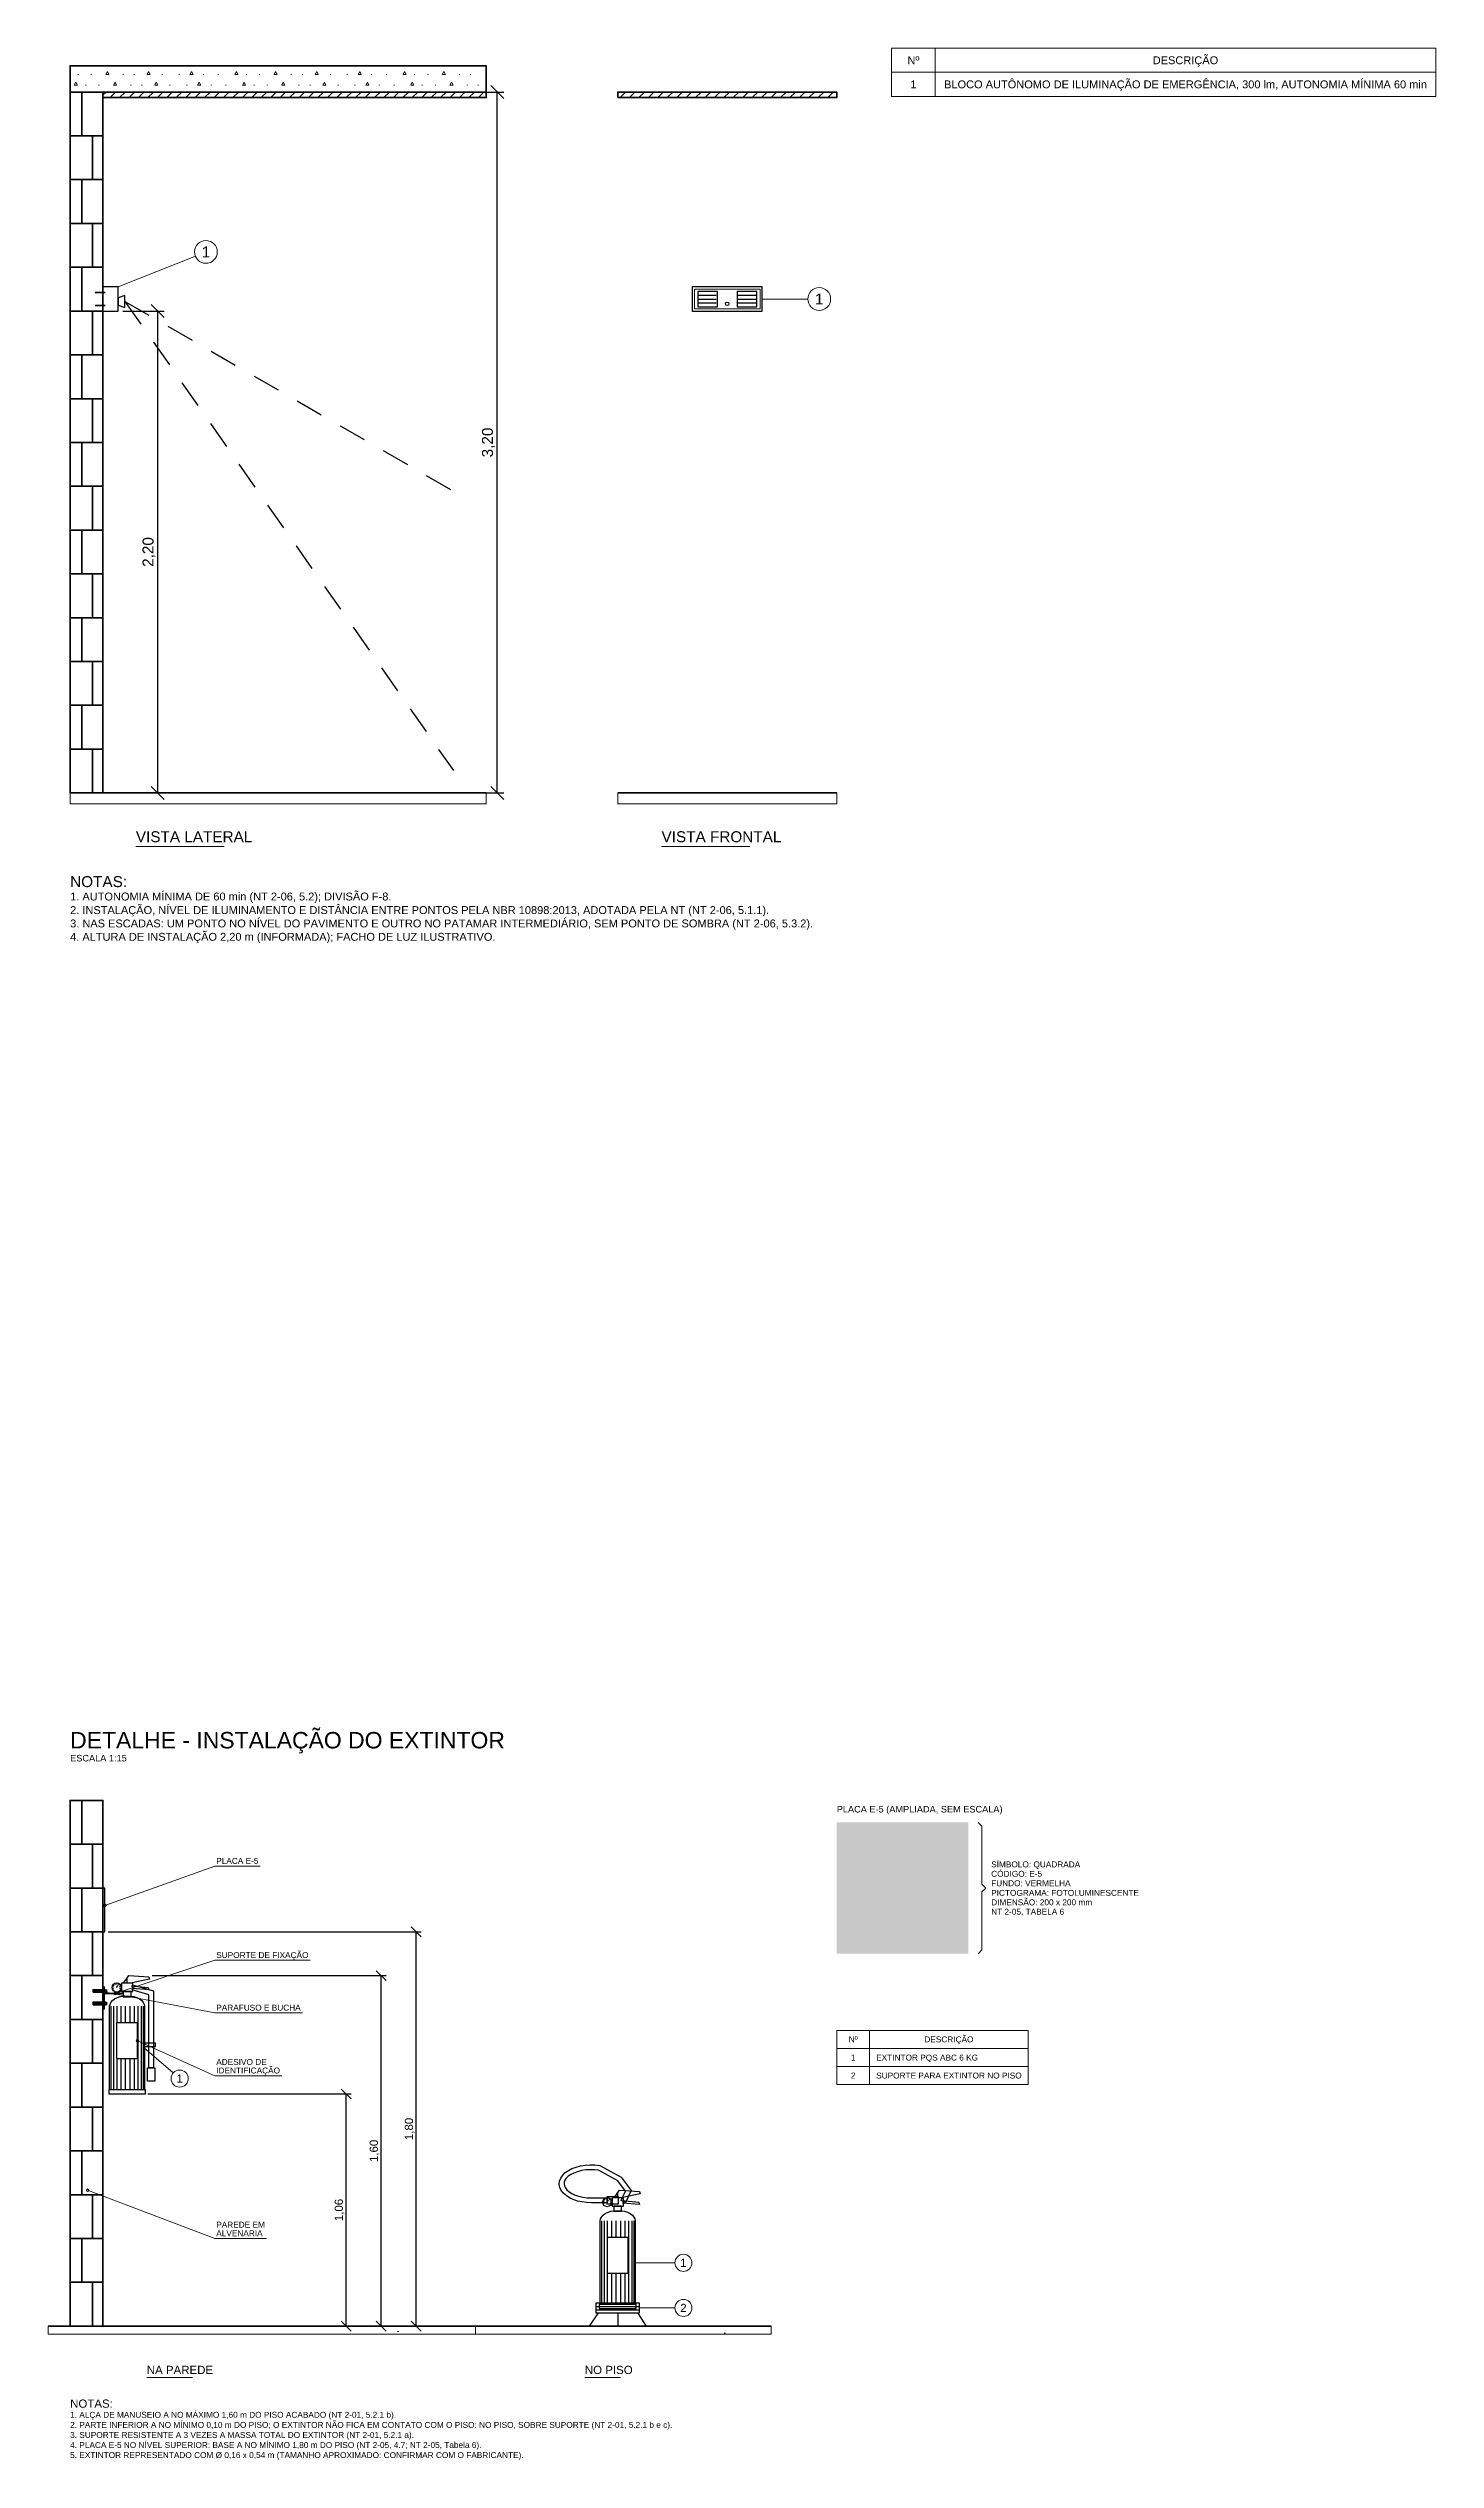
# Model space of a CAD drawing. Header units: metres. Extents: x -2 to 241, y -44 to 80.
# Drawn here: x 199.9 to 206.23, y -0.61 to 10.4 of the extents above; entities that cross this region are included whole.
import ezdxf
from ezdxf.enums import TextEntityAlignment as Align

# ---------------------------------------------------------------- set-up
doc = ezdxf.new("R2010")
doc.units = ezdxf.units.M
doc.header["$LTSCALE"] = 0.1
doc.linetypes.add('DASHED', pattern=[1.524, 1.27, -0.254])
for name, color, linetype, lineweight in [('DETALHE', 7, 'Continuous', 35), ('DETALHE_AUX', 8, 'Continuous', 13), ('DETALHE_COTA', 7, 'Continuous', 13), ('DETALHE_HACH', 8, 'Continuous', 9), ('DETALHE_ILUM', 5, 'Continuous', 25), ('DETALHE_INC', 1, 'Continuous', 25), ('DETALHE_SINAL', 3, 'Continuous', 25), ('DETALHE_TEXTO', 7, 'Continuous', 13)]:
    doc.layers.add(name, color=color, linetype=linetype, lineweight=lineweight)
doc.styles.add('COSCIP-TEXTO', font='arial.ttf')
doc.dimstyles.new('COSCIP-15', dxfattribs={"dimtxt": 0.0375, "dimasz": 2.5, "dimexe": 0.0225, "dimexo": 0.015, "dimgap": 0.0112, "dimtad": 1, "dimzin": 0, "dimtxsty": 'COSCIP-TEXTO', "dimtsz": 0.0225, "dimcen": 2.5, "dimclrd": 7, "dimclre": 7, "dimclrt": 7, "dimazin": 3, "dimtfac": 1, "dimtmove": 0, "dimatfit": 3})
doc.dimstyles.new('COSCIP-20', dxfattribs={"dimtxt": 0.05, "dimasz": 2.5, "dimexe": 0.03, "dimexo": 0.02, "dimgap": 0.015, "dimtad": 1, "dimzin": 0, "dimtxsty": 'COSCIP-TEXTO', "dimtsz": 0.03, "dimcen": 2.5, "dimclrd": 7, "dimclre": 7, "dimclrt": 7, "dimazin": 3, "dimtfac": 1, "dimtmove": 0, "dimatfit": 3})

# ---------------------------------------------------------------- blocks, each defined once
blk = doc.blocks.new('DETV_PICT_EQUIP5')
at = {"true_color": 0xd42c14}
h = blk.add_hatch(color=7, dxfattribs=at)
h.dxf.hatch_style = 1
h.paths.add_polyline_path([(-0.5, -0.5), (0.5, -0.5), (0.5, 0.5), (-0.5, 0.5)])
at = {"true_color": 0xececbc}
h = blk.add_hatch(color=7, dxfattribs=at)
h.dxf.hatch_style = 1
h.paths.add_polyline_path([(-0.4998, 0.4994), (0.4994, 0.4998), (0.4998, -0.4994), (-0.4994, -0.4998)])
h.paths.add_polyline_path([(-0.4364, 0.4382), (-0.4383, 0.4352), (-0.4376, -0.4375), (0.4376, -0.4375), (0.4376, 0.4374)], flags=16)
h.paths.add_polyline_path([(-0.0315, 0.3903), (0.0303, 0.3907), (0.0331, 0.3891), (0.0342, 0.377), (0.0655, 0.3764), (0.0958, 0.3572), (0.0993, 0.3515), (0.0991, 0.3394), (0.0958, 0.3334), (0.0688, 0.3152), (0.0497, 0.3143), (0.0418, 0.3091), (0.0383, 0.3006), (0.0384, 0.2509), (0.0412, 0.249), (0.0722, 0.2485), (0.0873, 0.2454), (0.1018, 0.2382), (0.1212, 0.2191), (0.1285, 0.2061), (0.1296, 0.1976), (0.1323, 0.1927), (0.1329, -0.3879), (0.1309, -0.3909), (-0.1297, -0.391), (-0.1327, -0.3891), (-0.1325, 0.1915), (-0.1243, 0.2145), (-0.1129, 0.2291), (-0.1018, 0.2382), (-0.0873, 0.2452), (-0.0721, 0.2485), (-0.0388, 0.2501), (-0.0384, 0.3018), (-0.0424, 0.3101), (-0.0509, 0.3145), (-0.08, 0.3146), (-0.0873, 0.3103), (-0.1758, 0.2445), (-0.1794, 0.2352), (-0.1801, 0.2121), (-0.183, 0.2093), (-0.2036, 0.2093), (-0.2066, 0.2109), (-0.2018, 0.2836), (-0.1976, 0.2919), (-0.1861, 0.303), (-0.0973, 0.3661), (-0.0909, 0.3726), (-0.0352, 0.373), (-0.0326, 0.3758), (-0.0332, 0.3879)])

msp = doc.modelspace()

# ---------------------------------------------------------------- hatches: boundary and pattern name
at = {"layer": 'DETALHE_HACH'}
h = msp.add_hatch(dxfattribs=at)
h.set_pattern_fill('ANSI31', color=8, scale=0.0096)
h.paths.add_polyline_path([(200.15, 10.175), (201.9, 10.175), (201.9, 10.2), (200.15, 10.2)])
h = msp.add_hatch(dxfattribs=at)
h.set_pattern_fill('ANSI31', color=8, scale=0.0096)
h.paths.add_polyline_path([(202.5, 10.175), (203.5, 10.175), (203.5, 10.2), (202.5, 10.2)])
h = msp.add_hatch(dxfattribs=at)
h.set_pattern_fill('AR-CONC', color=8, scale=0.0064)
h.paths.add_polyline_path([(200, 6.95), (201.9, 6.95), (201.9, 7), (200, 7)])
h = msp.add_hatch(dxfattribs=at)
h.set_pattern_fill('AR-CONC', color=8, scale=0.0064)
h.paths.add_polyline_path([(202.5, 6.95), (203.5, 6.95), (203.5, 7), (202.5, 7)])
h = msp.add_hatch(color=1, dxfattribs=at)
h.dxf.hatch_style = 1
h.paths.add_polyline_path([(200.15, 1.8), (200.158, 1.8), (200.158, 2), (200.15, 2)])
h = msp.add_hatch(dxfattribs=at)
h.set_pattern_fill('AR-CONC', color=8, scale=0.0048)
h.paths.add_polyline_path([(199.9, -0.037), (201.85, -0.037), (201.85, 0), (199.9, 0)])
h = msp.add_hatch(dxfattribs=at)
h.set_pattern_fill('AR-CONC', color=8, scale=0.0048)
h.paths.add_polyline_path([(201.85, -0.037), (203.2, -0.037), (203.2, 0), (201.85, 0)])

# ---------------------------------------------------------------- linework, layer by layer
at = {"layer": 'DETALHE'}
for p, q in [((200.053, 10), (200.053, 10.2)), ((200, 10), (200.15, 10)), ((200.102, 9.8), (200.102, 10)), ((200, 9.8), (200.15, 9.8)), ((200.053, 9.6), (200.053, 9.8)), ((200, 9.6), (200.15, 9.6)), ((200.102, 9.4), (200.102, 9.6)), ((200, 9.4), (200.15, 9.4)), ((200.053, 9.2), (200.053, 9.4)), ((200.115, 9.285), (200.16, 9.285)), ((200, 9.2), (200.15, 9.2)), ((200.102, 9), (200.102, 9.2)), ((200.115, 9.225), (200.16, 9.225)), ((200, 9), (200.15, 9)), ((200.053, 8.8), (200.053, 9)), ((200, 8.8), (200.15, 8.8)), ((200.102, 8.6), (200.102, 8.8)), ((200, 8.6), (200.15, 8.6)), ((200.053, 8.4), (200.053, 8.6)), ((200, 8.4), (200.15, 8.4)), ((200.102, 8.2), (200.102, 8.4)), ((200, 8.2), (200.15, 8.2)), ((200.053, 8), (200.053, 8.2)), ((200, 8), (200.15, 8)), ((200.102, 7.8), (200.102, 8)), ((200, 7.8), (200.15, 7.8)), ((200.053, 7.6), (200.053, 7.8)), ((200, 7.6), (200.15, 7.6)), ((200.102, 7.4), (200.102, 7.6)), ((200, 7.4), (200.15, 7.4)), ((200.053, 7.2), (200.053, 7.4)), ((200, 7.2), (200.15, 7.2)), ((200.102, 7), (200.102, 7.2)), ((200, 7), (201.9, 7)), ((202.5, 7), (203.5, 7)), ((200.053, 2.2), (200.053, 2.4)), ((200, 2.2), (200.15, 2.2)), ((200.102, 2), (200.102, 2.2)), ((200, 2), (200.15, 2)), ((200.053, 1.8), (200.053, 2)), ((200, 1.8), (200.15, 1.8)), ((200.102, 1.6), (200.102, 1.8)), ((200, 1.6), (200.15, 1.6)), ((200.053, 1.4), (200.053, 1.6)), ((200.11, 1.53), (200.162, 1.53)), ((200.11, 1.473), (200.162, 1.473)), ((200, 1.4), (200.15, 1.4)), ((200.102, 1.2), (200.102, 1.4)), ((200, 1.2), (200.15, 1.2)), ((200.053, 1), (200.053, 1.2)), ((200, 1), (200.15, 1)), ((200.102, 0.8), (200.102, 1)), ((200, 0.8), (200.15, 0.8)), ((200.053, 0.6), (200.053, 0.8)), ((200, 0.6), (200.15, 0.6)), ((200.102, 0.4), (200.102, 0.6)), ((200, 0.4), (200.15, 0.4)), ((200.053, 0.2), (200.053, 0.4)), ((200, 0.2), (200.15, 0.2)), ((200.102, 0), (200.102, 0.2)), ((199.9, 0), (201.85, 0)), ((201.85, 0), (203.2, 0))]:
    msp.add_line(p, q, dxfattribs=at)
for points in [[(200, 10.2), (201.9, 10.2), (201.9, 10.32), (200, 10.32)], [(200, 7), (200.15, 7), (200.15, 10.2), (200, 10.2)], [(200.15, 10.175), (201.9, 10.175), (201.9, 10.2), (200.15, 10.2)], [(202.5, 10.175), (203.5, 10.175), (203.5, 10.2), (202.5, 10.2)], [(200, 0), (200.15, 0), (200.15, 2.4), (200, 2.4)], [(200.15, 1.448), (200.156, 1.448), (200.156, 1.548), (200.15, 1.548)], [(200.105, 1.524), (200.15, 1.524), (200.15, 1.536), (200.105, 1.536)], [(200.105, 1.467), (200.15, 1.467), (200.15, 1.479), (200.105, 1.479)]]:
    msp.add_lwpolyline(points, close=True, dxfattribs=at)
msp.add_lwpolyline([(200.156, 1.518), (200.242, 1.518), (200.242, 1.533)], dxfattribs=at)
for centre in [(200.162, 1.53), (200.162, 1.473)]:
    msp.add_circle(centre, 0.006, dxfattribs=at)
at = {"layer": 'DETALHE_AUX'}
for p, q in [((200.22, 9.31), (200.572, 9.451)), ((203.16, 9.255), (203.368, 9.255)), ((200.3, 6.755), (200.703, 6.755)), ((202.7, 6.755), (203.103, 6.755)), ((200.158, 1.92), (200.66, 2.1)), ((200.66, 2.1), (200.868, 2.1)), ((200.205, 1.518), (200.66, 1.67)), ((200.66, 1.67), (201.096, 1.67)), ((200.13, 1.53), (200.66, 1.43)), ((200.66, 1.43), (201.061, 1.43)), ((200.308, 1.303), (200.66, 1.143)), ((200.34, 1.269), (200.471, 1.156)), ((200.66, 1.143), (200.966, 1.143)), ((200.08, 0.62), (200.66, 0.4)), ((200.66, 0.4), (200.897, 0.4)), ((202.58, 0.289), (202.761, 0.289)), ((202.6, 0.083), (202.761, 0.083)), ((200.35, -0.234), (200.559, -0.234)), ((202.35, -0.234), (202.513, -0.234))]:
    msp.add_line(p, q, dxfattribs=at)
for points in [[(202.85, 9.21), (203.15, 9.21), (203.15, 9.3), (202.85, 9.3)], [(200, 6.95), (201.9, 6.95), (201.9, 7), (200, 7)], [(202.5, 6.95), (203.5, 6.95), (203.5, 7), (202.5, 7)], [(199.9, -0.037), (201.85, -0.037), (201.85, 0), (199.9, 0)], [(201.85, -0.037), (203.2, -0.037), (203.2, 0), (201.85, 0)]]:
    msp.add_lwpolyline(points, close=True, dxfattribs=at)
for centre in [(200.158, 1.92), (200.13, 1.53), (200.205, 1.518), (200.308, 1.303), (200.08, 0.62)]:
    msp.add_circle(centre, 0.006, dxfattribs=at)
at = {"layer": 'DETALHE_HACH'}
for p, q in [((200.035, 10.28), (200.038, 10.28)), ((200.095, 10.28), (200.098, 10.28)), ((200.24, 10.28), (200.243, 10.28)), ((200.291, 10.28), (200.294, 10.28)), ((200.419, 10.28), (200.422, 10.28)), ((200.496, 10.28), (200.499, 10.28)), ((200.607, 10.28), (200.61, 10.28)), ((200.675, 10.28), (200.678, 10.28)), ((200.803, 10.28), (200.806, 10.28)), ((200.863, 10.28), (200.866, 10.28)), ((201.008, 10.28), (201.011, 10.28)), ((201.059, 10.28), (201.062, 10.28)), ((201.187, 10.28), (201.19, 10.28)), ((201.264, 10.28), (201.267, 10.28)), ((201.375, 10.28), (201.378, 10.28)), ((201.443, 10.28), (201.446, 10.28)), ((201.571, 10.28), (201.574, 10.28)), ((201.631, 10.28), (201.634, 10.28)), ((201.776, 10.28), (201.779, 10.28)), ((201.827, 10.28), (201.83, 10.28)), ((200.07, 10.232), (200.073, 10.232)), ((200.13, 10.232), (200.133, 10.232)), ((200.275, 10.232), (200.278, 10.232)), ((200.326, 10.232), (200.329, 10.232)), ((200.454, 10.232), (200.457, 10.232)), ((200.531, 10.232), (200.534, 10.232)), ((200.642, 10.232), (200.645, 10.232)), ((200.71, 10.232), (200.713, 10.232)), ((200.838, 10.232), (200.841, 10.232)), ((200.898, 10.232), (200.901, 10.232)), ((201.043, 10.232), (201.046, 10.232)), ((201.094, 10.232), (201.097, 10.232)), ((201.222, 10.232), (201.225, 10.232)), ((201.299, 10.232), (201.302, 10.232)), ((201.41, 10.232), (201.413, 10.232)), ((201.478, 10.232), (201.481, 10.232)), ((201.606, 10.232), (201.609, 10.232)), ((201.666, 10.232), (201.669, 10.232)), ((201.811, 10.232), (201.814, 10.232)), ((201.862, 10.232), (201.865, 10.232))]:
    msp.add_line(p, q, dxfattribs=at)
for points in [[(200.019, 10.232), (200.033, 10.232), (200.026, 10.245)], [(200.163, 10.28), (200.177, 10.28), (200.17, 10.293)], [(200.198, 10.232), (200.212, 10.232), (200.205, 10.245)], [(200.351, 10.28), (200.365, 10.28), (200.358, 10.293)], [(200.386, 10.232), (200.4, 10.232), (200.393, 10.245)], [(200.547, 10.28), (200.561, 10.28), (200.554, 10.293)], [(200.582, 10.232), (200.596, 10.232), (200.589, 10.245)], [(200.752, 10.28), (200.766, 10.28), (200.759, 10.293)], [(200.787, 10.232), (200.801, 10.232), (200.794, 10.245)], [(200.931, 10.28), (200.945, 10.28), (200.938, 10.293)], [(200.966, 10.232), (200.98, 10.232), (200.973, 10.245)], [(201.119, 10.28), (201.133, 10.28), (201.126, 10.293)], [(201.154, 10.232), (201.168, 10.232), (201.161, 10.245)], [(201.315, 10.28), (201.329, 10.28), (201.322, 10.293)], [(201.35, 10.232), (201.364, 10.232), (201.357, 10.245)], [(201.52, 10.28), (201.534, 10.28), (201.527, 10.293)], [(201.555, 10.232), (201.569, 10.232), (201.562, 10.245)], [(201.699, 10.28), (201.713, 10.28), (201.706, 10.293)], [(201.734, 10.232), (201.748, 10.232), (201.741, 10.245)]]:
    msp.add_lwpolyline(points, close=True, dxfattribs=at)
at = {"layer": 'DETALHE_ILUM'}
for p, q in [((202.87, 9.273), (202.95, 9.273)), ((202.87, 9.255), (202.95, 9.255)), ((203.05, 9.273), (203.13, 9.273)), ((203.05, 9.255), (203.13, 9.255)), ((202.87, 9.238), (202.95, 9.238)), ((203.05, 9.238), (203.13, 9.238))]:
    msp.add_line(p, q, dxfattribs=at)
at = {"layer": 'DETALHE_ILUM', "linetype": 'DASHED'}
for q in [(201.75, 7.102), (201.75, 8.378)]:
    msp.add_line((200.25, 9.244), q, dxfattribs=at)
at = {"layer": 'DETALHE_ILUM'}
for points in [[(200.15, 9.2), (200.22, 9.2), (200.22, 9.31), (200.15, 9.31)], [(200.22, 9.227), (200.25, 9.216), (200.25, 9.271), (200.22, 9.261)], [(202.84, 9.2), (203.16, 9.2), (203.16, 9.31), (202.84, 9.31)], [(202.865, 9.22), (202.955, 9.22), (202.955, 9.29), (202.865, 9.29)], [(203.045, 9.22), (203.135, 9.22), (203.135, 9.29), (203.045, 9.29)]]:
    msp.add_lwpolyline(points, close=True, dxfattribs=at)
msp.add_circle((203, 9.233), 0.008, dxfattribs=at)
at = {"layer": 'DETALHE_INC'}
for p, q in [((200.198, 1.549), (200.193, 1.549)), ((200.201, 1.555), (200.197, 1.559)), ((200.207, 1.56), (200.205, 1.565)), ((200.212, 1.546), (200.218, 1.557)), ((200.215, 1.56), (200.215, 1.565)), ((200.221, 1.557), (200.225, 1.561)), ((200.226, 1.551), (200.231, 1.553)), ((200.226, 1.543), (200.231, 1.543)), ((200.26, 1.565), (200.26, 1.592)), ((200.187, 1.079), (200.187, 1.46)), ((200.198, 1.541), (200.193, 1.539)), ((200.199, 1.079), (200.199, 1.46)), ((200.214, 1.384), (200.214, 1.46)), ((200.233, 1.384), (200.233, 1.46)), ((200.253, 1.384), (200.253, 1.46)), ((200.274, 1.384), (200.274, 1.46)), ((200.294, 1.384), (200.294, 1.46)), ((200.311, 1.079), (200.311, 1.46)), ((200.326, 1.079), (200.326, 1.46)), ((200.335, 1.079), (200.335, 1.46)), ((200.214, 1.079), (200.214, 1.222)), ((200.233, 1.079), (200.233, 1.222)), ((200.253, 1.079), (200.253, 1.222)), ((200.274, 1.079), (200.274, 1.222)), ((200.294, 1.079), (200.294, 1.222)), ((202.438, 0.569), (202.433, 0.569)), ((202.438, 0.561), (202.433, 0.559)), ((202.441, 0.575), (202.437, 0.579)), ((202.447, 0.58), (202.445, 0.585)), ((202.452, 0.566), (202.458, 0.577)), ((202.455, 0.58), (202.455, 0.585)), ((202.461, 0.577), (202.465, 0.581)), ((202.466, 0.571), (202.471, 0.573)), ((202.466, 0.563), (202.471, 0.563)), ((202.5, 0.585), (202.5, 0.612)), ((202.427, 0.099), (202.427, 0.48)), ((202.439, 0.099), (202.439, 0.48)), ((202.454, 0.404), (202.454, 0.48)), ((202.473, 0.404), (202.473, 0.48)), ((202.493, 0.404), (202.493, 0.48)), ((202.514, 0.404), (202.514, 0.48)), ((202.534, 0.404), (202.534, 0.48)), ((202.551, 0.099), (202.551, 0.48)), ((202.566, 0.099), (202.566, 0.48)), ((202.575, 0.099), (202.575, 0.48)), ((202.454, 0.099), (202.454, 0.242)), ((202.473, 0.099), (202.473, 0.242)), ((202.493, 0.099), (202.493, 0.242)), ((202.514, 0.099), (202.514, 0.242)), ((202.534, 0.099), (202.534, 0.242)), ((202.41, 0.06), (202.37, 0)), ((202.4, 0.09), (202.6, 0.09)), ((202.4, 0.075), (202.6, 0.075)), ((202.5, 0.06), (202.5, 0)), ((202.59, 0.06), (202.63, 0))]:
    msp.add_line(p, q, dxfattribs=at)
for points in [[(200.15, 1.8), (200.158, 1.8), (200.158, 2), (200.15, 2)], [(200.234, 1.527), (200.286, 1.527), (200.286, 1.565), (200.234, 1.565)], [(200.381, 1.53), (200.381, 1.179), (200.359, 1.179), (200.359, 1.513), (200.283, 1.535), (200.289, 1.557), (200.381, 1.53)], [(200.242, 1.504), (200.278, 1.504), (200.278, 1.527), (200.242, 1.527)], [(200.212, 1.222), (200.308, 1.222), (200.308, 1.384), (200.212, 1.384)], [(200.336, 1.276), (200.39, 1.276), (200.39, 1.292), (200.336, 1.292)], [(200.387, 1.179), (200.387, 1.119), (200.353, 1.119), (200.353, 1.179)], [(200.176, 1.06), (200.344, 1.06), (200.344, 1.079), (200.176, 1.079)], [(202.535, 0.616), (202.501, 0.663), (202.412, 0.712), (202.394, 0.714), (202.374, 0.714), (202.354, 0.713), (202.335, 0.71), (202.317, 0.705), (202.3, 0.699), (202.286, 0.692), (202.274, 0.684), (202.265, 0.675), (202.259, 0.666), (202.256, 0.657), (202.255, 0.648), (202.257, 0.64), (202.261, 0.631), (202.268, 0.622), (202.278, 0.613), (202.29, 0.605), (202.305, 0.598), (202.322, 0.593), (202.341, 0.589), (202.36, 0.586), (202.38, 0.585), (202.452, 0.585), (202.452, 0.563), (202.38, 0.563), (202.358, 0.564), (202.337, 0.567), (202.316, 0.571), (202.297, 0.578), (202.28, 0.586), (202.265, 0.596), (202.252, 0.607), (202.242, 0.619), (202.236, 0.633), (202.233, 0.647), (202.234, 0.662), (202.24, 0.676), (202.249, 0.689), (202.26, 0.701), (202.275, 0.711), (202.291, 0.719), (202.31, 0.726), (202.33, 0.731), (202.351, 0.735), (202.373, 0.736), (202.395, 0.736), (202.419, 0.733), (202.515, 0.68), (202.561, 0.619), (202.536, 0.564), (202.516, 0.573), (202.535, 0.616)], [(202.452, 0.591), (202.502, 0.591), (202.502, 0.557), (202.452, 0.557)], [(202.474, 0.547), (202.526, 0.547), (202.526, 0.585), (202.474, 0.585)], [(202.482, 0.524), (202.518, 0.524), (202.518, 0.547), (202.482, 0.547)], [(202.452, 0.242), (202.548, 0.242), (202.548, 0.404), (202.452, 0.404)], [(202.4, 0.06), (202.6, 0.06), (202.6, 0.105), (202.4, 0.105)], [(202.416, 0.08), (202.584, 0.08), (202.584, 0.099), (202.416, 0.099)]]:
    msp.add_lwpolyline(points, close=True, dxfattribs=at)
for points in [[(200.244, 1.565), (200.268, 1.6), (200.359, 1.594), (200.362, 1.584), (200.276, 1.565)], [(200.279, 1.554), (200.356, 1.546), (200.359, 1.535), (200.282, 1.541)], [(200.18, 1.079), (200.18, 1.46), (200.182, 1.469), (200.186, 1.478), (200.193, 1.487), (200.203, 1.494), (200.216, 1.5), (200.229, 1.505), (200.244, 1.507), (200.26, 1.508), (200.276, 1.507), (200.291, 1.505), (200.304, 1.5), (200.317, 1.494), (200.327, 1.487), (200.334, 1.478), (200.338, 1.469), (200.34, 1.46), (200.34, 1.079)], [(202.484, 0.585), (202.508, 0.62), (202.599, 0.614), (202.602, 0.604), (202.516, 0.585)], [(202.519, 0.574), (202.596, 0.566), (202.599, 0.555), (202.522, 0.561)], [(202.42, 0.099), (202.42, 0.48), (202.422, 0.489), (202.426, 0.498), (202.433, 0.507), (202.443, 0.514), (202.456, 0.52), (202.469, 0.525), (202.484, 0.527), (202.5, 0.528), (202.516, 0.527), (202.531, 0.525), (202.544, 0.52), (202.557, 0.514), (202.567, 0.507), (202.574, 0.498), (202.578, 0.489), (202.58, 0.48), (202.58, 0.099)]]:
    msp.add_lwpolyline(points, dxfattribs=at)
for centre in [(200.212, 1.546), (202.452, 0.566)]:
    msp.add_circle(centre, 0.0208, dxfattribs=at)
at = {"layer": 'DETALHE_TEXTO'}
for p, q in [((203.95, 10.18), (203.95, 10.4)), ((203.75, 10.29), (206.235, 10.29)), ((203.65, 1.103), (203.65, 1.35)), ((203.5, 1.268), (204.374, 1.268)), ((203.5, 1.185), (204.374, 1.185))]:
    msp.add_line(p, q, dxfattribs=at)
for points in [[(203.75, 10.18), (206.235, 10.18), (206.235, 10.4), (203.75, 10.4)], [(203.5, 1.103), (204.374, 1.103), (204.374, 1.35), (203.5, 1.35)]]:
    msp.add_lwpolyline(points, close=True, dxfattribs=at)
msp.add_lwpolyline([(204.145, 2.3), (204.163, 2.282), (204.163, 2.018), (204.181, 2), (204.163, 1.982), (204.163, 1.718), (204.145, 1.7)], dxfattribs=at)
for centre, radius in [((200.62, 9.47), 0.052), ((203.42, 9.255), 0.052), ((200.5, 1.13), 0.039), ((202.8, 0.289), 0.039), ((202.8, 0.083), 0.039)]:
    msp.add_circle(centre, radius, dxfattribs=at)

# ---------------------------------------------------------------- block references
at = {"layer": 'DETALHE_SINAL', "xscale": 0.6, "yscale": 0.6}
msp.add_blockref('DETV_PICT_EQUIP5', (203.8, 2), dxfattribs=at)

# ---------------------------------------------------------------- texts
at = {"layer": 'DETALHE_TEXTO', "style": 'COSCIP-TEXTO'}
for s, height, p in [('Nº', 0.036, (203.85, 10.345)), ('DESCRIÇÃO', 0.036, (205.092, 10.345)), ('1', 0.036, (203.85, 10.235)), ('1', 0.05, (200.62, 9.47)), ('1', 0.05, (203.42, 9.255)), ('Nº', 0.027, (203.575, 1.309)), ('DESCRIÇÃO', 0.027, (204.012, 1.309)), ('1', 0.027, (203.575, 1.226)), ('1', 0.0375, (200.5, 1.13)), ('2', 0.027, (203.575, 1.144)), ('1', 0.0375, (202.8, 0.289)), ('2', 0.0375, (202.8, 0.083))]:
    msp.add_text(s, height=height, dxfattribs=at).set_placement(p, align=Align.MIDDLE_CENTER)
for s, height, p in [('BLOCO AUTÔNOMO DE ILUMINAÇÃO DE EMERGÊNCIA, 300 lm, AUTONOMIA MÍNIMA 60 min', 0.036, (203.99, 10.235)), ('VISTA LATERAL', 0.05, (200.3, 6.8)), ('VISTA FRONTAL', 0.05, (202.7, 6.8)), ('NOTAS:', 0.05, (200, 6.595)), ('1. AUTONOMIA MÍNIMA DE 60 min (NT 2-06, 5.2); DIVISÃO F-8.', 0.036, (200, 6.527)), ('3. NAS ESCADAS: UM PONTO NO NÍVEL DO PAVIMENTO E OUTRO NO PATAMAR INTERMEDIÁRIO, SEM PONTO DE SOMBRA (NT 2-06, 5.3.2).', 0.036, (200, 6.404)), ('2. INSTALAÇÃO, NÍVEL DE ILUMINAMENTO E DISTÂNCIA ENTRE PONTOS PELA NBR 10898:2013, ADOTADA PELA NT (NT 2-06, 5.1.1).', 0.036, (200, 6.465)), ('4. ALTURA DE INSTALAÇÃO 2,20 m (INFORMADA); FACHO DE LUZ ILUSTRATIVO.', 0.036, (200, 6.343)), ('DETALHE - INSTALAÇÃO DO EXTINTOR', 0.075, (200, 2.675)), ('PLACA E-5 (AMPLIADA, SEM ESCALA)', 0.03, (203.5, 2.36)), ('PLACA E-5', 0.027, (200.667, 2.124)), ('SÍMBOLO: QUADRADA', 0.027, (204.205, 2.108)), ('CÓDIGO: E-5', 0.027, (204.205, 2.065)), ('FUNDO: VERMELHA', 0.027, (204.205, 2.022)), ('PICTOGRAMA: FOTOLUMINESCENTE', 0.027, (204.205, 1.978)), ('DIMENSÃO: 200 x 200 mm', 0.027, (204.205, 1.935)), ('NT 2-05, TABELA 6', 0.027, (204.205, 1.892)), ('SUPORTE DE FIXAÇÃO', 0.027, (200.667, 1.694)), ('PARAFUSO E BUCHA', 0.027, (200.667, 1.454)), ('ADESIVO DE', 0.027, (200.667, 1.206)), ('EXTINTOR PQS ABC 6 KG', 0.027, (203.68, 1.226)), ('IDENTIFICAÇÃO', 0.027, (200.667, 1.167)), ('SUPORTE PARA EXTINTOR NO PISO', 0.027, (203.68, 1.144)), ('PAREDE EM', 0.027, (200.667, 0.463)), ('ALVENARIA', 0.027, (200.667, 0.424)), ('NA PAREDE', 0.0375, (200.35, -0.2)), ('NO PISO', 0.0375, (202.35, -0.2)), ('2. PARTE INFERIOR A NO MÍNIMO 0,10 m DO PISO; O EXTINTOR NÃO FICA EM CONTATO COM O PISO: NO PISO, SOBRE SUPORTE (NT 2-01, 5.2.1 b e c).', 0.027, (200, -0.451)), ('1. ALÇA DE MANUSEIO A NO MÁXIMO 1,60 m DO PISO ACABADO (NT 2-01, 5.2.1 b).', 0.027, (200, -0.405)), ('NOTAS:', 0.0375, (200, -0.354)), ('3. SUPORTE RESISTENTE A 3 VEZES A MASSA TOTAL DO EXTINTOR (NT 2-01, 5.2.1 a).', 0.027, (200, -0.497)), ('4. PLACA E-5 NO NÍVEL SUPERIOR: BASE A NO MÍNIMO 1,80 m DO PISO (NT 2-05, 4.7; NT 2-05, Tabela 6).', 0.027, (200, -0.543)), ('5. EXTINTOR REPRESENTADO COM Ø 0,16 x 0,54 m (TAMANHO APROXIMADO: CONFIRMAR COM O FABRICANTE).', 0.027, (200, -0.589))]:
    msp.add_text(s, height=height, dxfattribs=at).set_placement(p, align=Align.MIDDLE_LEFT)
at = {"layer": 'DETALHE_TEXTO', "color": 8, "style": 'COSCIP-TEXTO'}
msp.add_text('ESCALA 1:15', height=0.03, dxfattribs=at).set_placement((200, 2.593), align=Align.MIDDLE_LEFT)

# ---------------------------------------------------------------- dimensions: what is measured, and where the dimension line sits
at = {"layer": 'DETALHE_COTA'}
for base, p1, p2, dimstyle in [((201.95, 7), (201.85, 7), (201.85, 10.2), 'COSCIP-20'), ((200.4, 7), (200.4, 7), (200.22, 9.2), 'COSCIP-20'), ((201.58, 0), (201.58, 0), (200.158, 1.8), 'COSCIP-15'), ((201.42, 0), (201.42, 0), (200.359, 1.6), 'COSCIP-15'), ((201.26, 0), (201.26, 0), (200.34, 1.06), 'COSCIP-15')]:
    msp.add_linear_dim(base=base, p1=p1, p2=p2, angle=90, dimstyle=dimstyle, dxfattribs=at).render()

doc.saveas('drawing.dxf')
